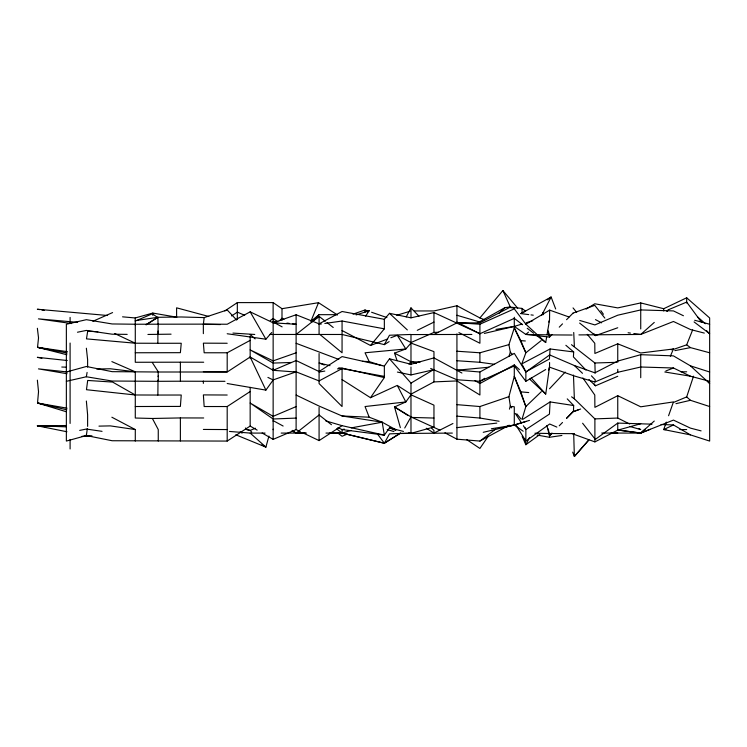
<?xml version="1.0" encoding="UTF-8"?>
<svg xmlns="http://www.w3.org/2000/svg" width="747" height="747" viewBox="0 0 747 747"><rect width="100%" height="100%" fill="white"/><g stroke="black" fill="none" stroke-linecap="round" stroke-linejoin="round"><path stroke-width="1.12" d="M135.235 321.135L135.235 317.961L152.808 313.068L176.684 317.186M111.863 361.604L135.291 371.801L135.282 406.517L180.382 406.415L181.241 395.023L157.878 395.051L158 380.083M250.161 387.329L250.161 426.079L227.191 441.075L112.134 440.739L86.363 435.557L66.362 441.066L66.362 324.235L86.363 319.679L112.134 323.955L135.291 324.235L135.282 352.761L180.382 352.677L181.241 343.265L157.878 343.284L157.888 333.769M158.261 441.075L158.261 429.562L152.388 418.479L135.282 418.031L135.282 406.517M66.362 381.315L86.363 376.759L112.134 381.035L158.261 381.315L158.261 376.03M180.382 440.945L180.382 417.928L203.688 417.975M158.261 381.315L180.382 381.213L180.382 362.192L203.688 362.23M203.352 383.388L203.352 381.091M203.352 333.648L203.352 324.133L135.291 324.235M227.191 441.075L227.191 406.536L250.161 391.54M237.322 319.52L237.322 302.61L273.122 302.6L281.993 308.688L318.511 302.684L337.355 314.898M273.141 429.684L273.15 420.636L283.132 426.042M281.993 320.314L281.993 308.688M337.476 368.897L342.07 368.112L342.061 406.536L319.081 383.556L319.081 353.499M324.833 323.46L342.07 321.014L342.061 352.78L319.968 334.516M342.07 379.616L370.493 397.703L384.35 377.562L384.35 366.049L389.486 358.793L410.981 364.265L433.96 357.906L461.926 373.024M342.07 330.529L370.493 345.478L384.35 328.829L384.35 319.314L389.486 313.32L410.981 317.839L433.96 312.582L479.91 333.741L514.291 318.362L522.611 324.74M708.184 381.726L709.65 383.519L690.415 365.834L673.449 355.88L640.73 354.685L617.75 361.081L594.892 372.828L574.35 365.526L549.661 354.928L525.86 371.997L514.291 353.387L479.91 371.997L479.91 395.004L456.931 380.933L433.96 381.894L410.981 394.173L410.999 383.118L389.486 358.793M438.554 332.247L433.96 332.415L410.981 342.556L410.99 334.563L471.871 334.46M556.86 427.088L549.661 423.997L525.86 441.066L525.86 429.553L524.964 427.424M545.693 369.55L525.86 381.306L525.86 371.791L522.321 364.872M601.746 433.045L640.73 433.083L644.988 429.254M640.73 377.711L640.73 354.685M640.73 328.951L640.73 302.927L617.75 307.904L594.78 303.777L586.162 309.099M273.15 368.523L273.141 370.307L296.111 372.043L293.814 371.689M529.586 379.084L545.73 394.071L549.521 366.842L549.577 362.51M547.056 334.6L549.521 319.968L549.661 310.126L568.99 316.98M158.112 376.619L158.261 372.006L227.191 372.006L250.161 357.01L273.141 370.307L296.111 360.53L319.081 371.53L342.07 356.599L384.35 366.049M157.925 332.714L158.261 324.235M573.425 411.55L573.677 405.528L567.225 398.879M565.871 345.291L573.677 351.949L573.425 356.926L585.947 370.073M573.677 405.528L550.091 401.923L549.437 414.09L525.86 429.553L523.376 425.762M572.109 335.029L549.661 334.889L549.521 337.084L525.86 334.441L514.291 326.43L484.345 333.423M546.851 425.622L549.521 435.706L551.958 433.223L549.521 435.706L549.661 433.512L574.35 433.662M537.084 435.062L549.437 437.266L549.652 433.848M573.677 351.949L550.091 348.961L549.437 359.018L525.86 371.791M66.492 411.802L37.527 403.016L38.527 391.717L37.369 380.158M66.875 354.741L37.527 347.318L38.527 337.905L37.369 328.269M236.696 320.08L227.191 309.949L204.164 317.596L203.38 324.226L220.384 324.581M86.363 435.557L87.306 428.675M86.363 376.759L87.082 372.426M536.477 335.384L545.73 342.471L546.673 336.85M572.295 433.708L594.892 441.897L594.892 418.89L574.368 398.814L571.576 396.825M549.661 367.207L574.35 375.965L594.892 381.997L595.331 379.943L591.419 375.825M509.435 409.141L510.322 405.901L508.922 396.676L514.291 376.404L514.291 364.9L479.91 383.5L474.915 380.596M268.92 436.089L265.895 447.126L235.791 434.782M548.597 370.176L549.521 366.842M522.125 418.946L525.851 406.536L541.342 391.661M508.903 356.534L510.322 352.248L508.922 344.628L514.291 327.877L514.291 317.288M673.943 402.26L686.68 396.918L693.533 376.152M548.802 322.106L549.521 319.968M666.324 422.12L663.7 429.562L690.424 434.875L709.65 441.075L709.65 317.961L686.68 297.782L663.7 308.726L640.73 302.927M668.574 415.743L673.449 401.923L640.73 406.807L617.75 395.695L594.892 407.348L594.78 395.023L582.921 377.973M673.943 349.241L686.68 344.825L692.609 329.978M311.172 320.631L318.511 302.684M670.348 356.235L673.449 348.97L640.73 353.004L617.75 343.816L594.892 353.452L594.78 343.265L587.282 334.357M541.65 315.439L551.118 297.045L555.684 308.987M529.539 437.574L525.851 444.736L522.19 436.341M406.237 316.896L410.981 307.895L418.908 316.168M269.695 334.46L342.07 334.479L384.35 344.628L389.486 335.235L410.981 334.46M325.981 433.083L342.07 433.092L384.35 443.251L389.486 433.858L410.981 433.083M404.725 428.012L410.981 416.901L439.955 430.16M365.628 316.149L369.186 310.733L356.16 314.917M409.029 364.209L410.981 361.343L416.452 363.322M488.286 436.164L479.91 448.443L466.502 439.479M403.464 431.43L389.486 427.863L384.35 435.118L342.061 429.562L337.887 427.629M227.191 383.519L265.895 390.111L273.15 380.036L273.141 421.261M433.96 427.256L433.96 405.154L410.981 394.799L405.826 401.933L394.519 406.966L400.345 427.62M414.426 310.957L433.96 310.948L456.931 305.747L479.91 317.933L502.88 290.527L517.699 308.212M227.191 333.75L265.895 339.203L271.693 332.536M433.96 381.894L433.96 351.632L410.981 343.078L405.826 348.97L394.519 353.135L397.096 360.68M588.813 439.983L574.368 456.473L572.706 452.131M588.813 439.964L574.368 456.473L573.687 433.521M549.521 388.748L565.199 372.09M279.574 320.734L281.993 318.194L283.907 319.408M551.958 334.6L549.521 337.084L548.466 331.435M559.251 327.158L562.5 323.862M566.553 319.707L573.042 313.114M559.251 425.79L562.5 422.485M498.959 313.338L504.748 307.773L506.783 307.372L510.322 307.101L521.817 308.399L525.58 311.069M528.456 332.135L525.86 334.441L549.661 334.889M654.269 322.424L640.73 334.46L578.916 334.908M666.95 311.135L668.64 309.632L686.68 302.087L701.461 322.209M666.996 311.088L668.64 309.622M650.235 429.31L640.73 433.073L617.75 430.011L640.73 433.027L654.269 421.047M319.081 314.674L311.135 321.518L319.081 314.674L337.467 314.674M541.192 340.595L525.851 352.78L521.817 363.882L550.091 348.961M296.111 334.469L319.081 316.354L325.272 321.229M312.013 321.92L319.081 316.354L319.081 334.46M444.941 432.821L456.931 439.189L479.91 441.066L495.55 429.189M547.402 299.79L551.118 297.045L520.808 313.6L528.736 314.608M539.838 434.511L525.851 444.736L524.982 439.124M652.01 424.165L617.75 423.082L595.331 439.404L582.613 423.232M270.265 320.482L273.141 318.483L277.921 321.808M224.866 310.929L237.322 302.61M231.57 315.962L237.322 312.125L244.699 315.29M303.422 433.101L319.081 440.599L342.07 425.669L384.35 435.118L382.203 422.204L369.186 417.2L342.061 415.986L319.081 406.06L296.111 395.07M522.788 419.356L550.091 401.923M158.037 324.161L157.888 317.298L146.095 324.73L157.888 317.298L181.241 316.98L204.164 317.596M384.35 344.628L389.14 341.622M384.35 443.251L400.625 433.017L384.35 443.232L342.07 433.083L329.427 433.083M430.674 368.476L456.931 379.765L479.91 381.306L484.691 378.309M367.244 311.901L369.186 310.733M410.999 383.118L433.96 369.42M456.931 322.676L479.91 324.226L514.291 308.847L525.86 324.226L549.661 310.126M477.277 323.087L504.748 307.773M479.91 441.066L509.23 425.192M292.665 323.834L296.111 324.273L273.141 322.835L250.161 311.844L227.191 324.235L203.352 324.133M227.191 343.265L203.38 343.162L204.164 352.771L227.191 352.78L250.161 340.38M384.35 376.395L342.07 368.588L319.081 380.923L296.111 371.838L273.141 379.915L267.912 377.412M510.322 307.101L479.91 322.863L456.931 322.872L433.96 334.469M594.892 441.897L617.75 430.151L640.73 423.754M433.96 433.092L452.934 423.512M417.256 330.333L433.96 322.097M690.424 434.875L673.449 424.95L663.7 429.562L665.997 429.562M370.493 397.703L397.283 385.405L405.826 401.933L365.04 406.536L369.186 417.2M520.808 313.6L523.974 312.181M479.91 381.306L514.291 365.927L525.86 381.306M92.871 321.294L112.592 312.582M136.346 320.659L152.388 313.759L157.99 317.802M255.39 428.218L250.161 430.449L245.782 429.292M588.991 379.551L595.49 385.788L617.75 376.264M296.111 406.583L273.141 416.34L250.161 403.053L273.141 418.992L296.111 418.087M262.15 433.008L273.141 439.376L296.111 429.6L300.285 431.598M594.892 381.997L617.75 372.295L640.73 367.01L673.449 367.991L690.424 376.199L709.65 381.315M347.28 434.1L342.061 436.276L337.532 432.746M640.73 433.064L673.449 420.094L690.415 428.115L701.097 430.879M671.282 349.811L673.449 348.97M665.866 370.96L673.449 367.991M370.493 345.478L387.637 338.97M390.849 337.756L397.283 335.31L405.826 348.97L365.04 352.78L369.186 361.585L382.203 365.722M573.042 313.096L594.78 305.374L604.827 318.082M578.477 409.786L573.042 411.718L566.553 418.329L573.042 411.737L580.652 409.029M579.635 323.068L595.49 335.627L617.75 327.756M384.35 319.314L342.07 311.499L319.081 323.843L296.111 314.758L273.141 322.835L273.15 321.359L276.595 321.798M296.111 352.808L273.141 360.876L250.161 349.895L273.141 363.07L291.517 362.472M353.004 314.16L365.031 309.986L368.318 311.125M456.931 404.65L479.91 406.536L508.922 396.676M483.244 432.308L514.291 425.052L529.464 420.384M521.873 324.077L514.291 326.402L495.952 329.399M526.215 322.741L532.723 320.752M491.367 428.769L514.291 425.024L526.215 421.364M396.76 315.29L409.888 311.294M336.766 428.909L342.07 433.083L350.819 430.487M456.931 351.221L479.91 352.78L508.922 344.628M408.833 432.802L410.981 433.353L433.96 426.976M66.362 371.997L86.363 366.488L112.134 371.661L158.261 372.006M81.937 436.323L91.956 435.8M504.309 427.368L513.18 425.295M675.96 403.679L690.452 400.299L709.65 406.536M397.404 372.071L410.981 374.938L433.96 369.672M77.473 332.219L86.363 330.426L112.134 334.198L127.186 334.376M79.696 430.393L86.363 429.049L102.05 431.346M674.849 350.632L690.452 347.616L709.65 352.78M342.061 429.562L344.358 429.142M351.239 427.882L382.203 422.204L395.975 429.805M319.081 372.043L324.833 371.063M157.878 317.298L135.263 320.668L135.272 325.02M549.437 437.266L561.893 435.473M319.081 324.273L321.387 323.946M456.931 427.648L496.783 423.11M456.931 370.223L488.809 367.225M594.892 418.89L617.75 418.049L629.74 424.053M399.673 433.493L452.337 433.083M571.464 344.684L594.892 362.986L616.611 362.323M147.925 334.46L171.072 334.17M98.968 426.126L110.323 425.883L135.291 429.562L135.291 441.075M152.388 418.479L180.382 417.928M96.699 369.009L110.323 368.766L135.291 371.801M135.282 352.761L135.282 362.276L180.382 362.192M66.436 425.529L37.35 425.818L66.95 431.757M305.299 433.073L296.111 433.083L292.114 430.907M232.933 333.087L254.755 334.46M680.928 371.801L686.68 371.801M227.191 406.536L204.164 406.527L203.38 394.902L227.191 395.023M679.779 429.562L686.68 429.562M229.488 431.439L250.161 433.083L265.092 433.083M281.18 433.083L306.447 433.083M610.897 433.045L617.75 433.036M224.959 381.315L180.382 381.213M97.876 331.761L87.688 331.22L86.465 338.877L135.263 343.218L157.878 343.284M135.263 394.976L112.592 382.062L87.688 380.456L86.465 389.71L135.263 394.976L157.878 395.051M203.371 371.707L227.191 371.801L227.191 352.78M203.371 429.441L227.191 429.562M534.927 433.232L549.661 433.512M410.981 361.763L420.169 361.978M410.981 417.414L433.96 418.049M61.768 367.038L66.418 367.169M66.418 426.845L37.35 425.818L45.408 426.686M362.398 361.333L369.186 361.585M661.039 424.501L673.449 424.95M456.931 360.726L479.91 362.286L494.589 364.312M520.808 340.651L525.851 352.78L514.291 327.877L520.808 340.651L525.337 340.977M456.931 370.11L479.91 371.997M456.931 416.154L479.91 418.04L499.108 421.261M107.596 315.505L37.35 309.239L39.628 309.622M122.564 316.831L135.235 317.961M77.632 322.349L38.461 318.866L71.628 323.554M520.808 391.858L525.851 406.536L514.291 376.404L520.808 391.858L528.736 392.567M67.286 360.521L37.35 357.327L41.907 358.233M67.258 371.95L38.461 368.878L67.053 373.715M531.005 314.898L533.265 315.178M286.923 323.106L289.22 323.395M628.096 332.76L630.393 333.069M633.839 333.526L640.73 334.46L673.449 321.481L690.415 329.502L704.309 333.087M47.668 349.4L37.527 347.318L67.426 351.678M342.061 415.986L382.203 422.204M508.922 307.316L514.291 308.184M512.143 406.452L514.291 406.807L514.291 425.024M664.811 371.987L690.424 376.199M41.907 310.005L44.185 310.388M47.668 405.518L37.527 403.016L67.081 408.179M342.07 321.014L384.35 328.829M37.527 347.318L67.109 353.023M85.167 435.417L89.724 436.332M342.07 368.112L384.35 377.562M37.527 403.016L66.828 409.795M330.034 365.666L319.081 363.014L324.31 365.012M338.783 367.785L342.07 368.588M694.682 320.267L709.65 324.235M208.777 316.476L176.6 307.829L176.6 317.344M629.786 426.472L640.73 429.562L638.732 428.563M387.235 429.581L393.93 431.551M325.655 420.85L342.07 425.669M579.756 320.472L594.892 324.917L617.75 315.206L640.73 309.93L673.449 310.911L683.43 315.748M456.931 315.262L480.396 322.19M245.782 429.095L250.161 430.449L251.739 432.121M690.415 365.834L709.65 372.006M371.595 312.265L386.918 317.578M338.774 359.41L296.111 343.293M479.91 317.933L484.205 319.613M389.486 427.863L395.686 430.459M114.655 333.517L135.263 343.218M456.931 322.097L479.91 333.741M458.929 332.62L479.91 343.247L479.91 324.226M394.519 353.135L409.954 361.231M111.863 417.218L135.291 429.562M595.49 319.623L601.568 322.835M398.263 335.833L410.981 342.556M282.133 326.878L273.15 322.013L273.141 379.915M250.161 426.079L257.155 430.123M240.095 431.953L242.075 433.12M261.926 444.792L265.895 447.126L250.161 433.083M410.981 416.901L394.519 406.966L408.077 415.575M426.304 428.264L433.96 433.073L433.96 430.515L431.579 428.031M398.263 386.031L410.981 394.173M514.291 425.052L523.189 431.215M292.282 430.403L296.111 433.092L319.081 414.968L331.463 424.726M686.68 344.825L690.452 347.616M694.075 321.92L709.65 333.75L706.541 330.613M527.233 328.288L533.703 333.255M327.046 322.62L333.227 327.494M697.735 317.017L705.392 323.74M250.161 334.46L255.129 338.895M686.68 396.918L690.452 400.299M525.86 324.226L545.73 342.471M514.291 364.9L519.389 369.625M389.486 313.32L407.33 329.931M574.35 365.526L582.483 373.313M510.322 352.248L512.619 354.573M245.408 427.994L246.996 429.684M531.21 377.935L545.73 394.071M511.76 407.657L510.322 405.901L511.564 407.787M516.784 413.819L521.098 419.095M573.042 307.904L576.665 312.377M594.042 333.834L595.49 335.627M377.422 433.951L384.35 443.232M600.849 310.631L603.445 314.291M594.21 383.874L595.49 385.788M515.299 413.464L521.509 422.923M152.388 362.65L158.261 371.801M516.112 425.388L525.86 441.066M250.161 311.844L265.895 339.203M250.161 357.01L265.895 390.111M502.88 290.527L510.49 307.362M542.976 312.433L543.573 314.674M547.738 330.361L548.933 334.843M548.261 428.927L549.521 435.706M86.363 348.223L87.614 359.662L87.614 367.057M521.817 308.399L522.302 312.974M86.363 401.027L87.614 414.865L87.614 426.378M573.733 332.49L574.368 346.393M573.472 375.069L574.368 398.814M594.892 362.986L595.154 373.155M158.187 331.024L158.261 334.46M152.808 313.068L152.827 315.374M479.91 352.78L479.91 362.286M479.91 406.536L479.91 418.04M410.981 307.895L410.99 317.82M342.07 429.609L342.07 433.064M273.122 302.6L273.131 319.567M686.68 297.782L686.68 303.067M663.7 308.726L663.7 310.939M617.75 343.816L617.75 362.295M617.75 369.373L617.75 372.295M617.75 395.695L617.75 418.049M617.75 423.082L617.75 430.151M456.931 305.747L456.931 322.657M456.931 333.918L456.931 439.189M433.96 312.582L433.96 332.415M410.981 343.078L410.981 364.741M410.981 367.01L410.981 374.938M410.981 394.799L410.981 433.353M365.031 309.986L365.031 312.274M319.081 407.414L319.081 440.599M296.111 314.758L296.111 429.6M273.141 318.483L273.141 321.901M273.141 429.18L273.141 439.376M250.161 336.038L250.161 358.355M70.097 317.391L70.097 323.423M70.097 343.032L70.097 423.446M70.097 439.507L70.097 448.966"/></g></svg>
